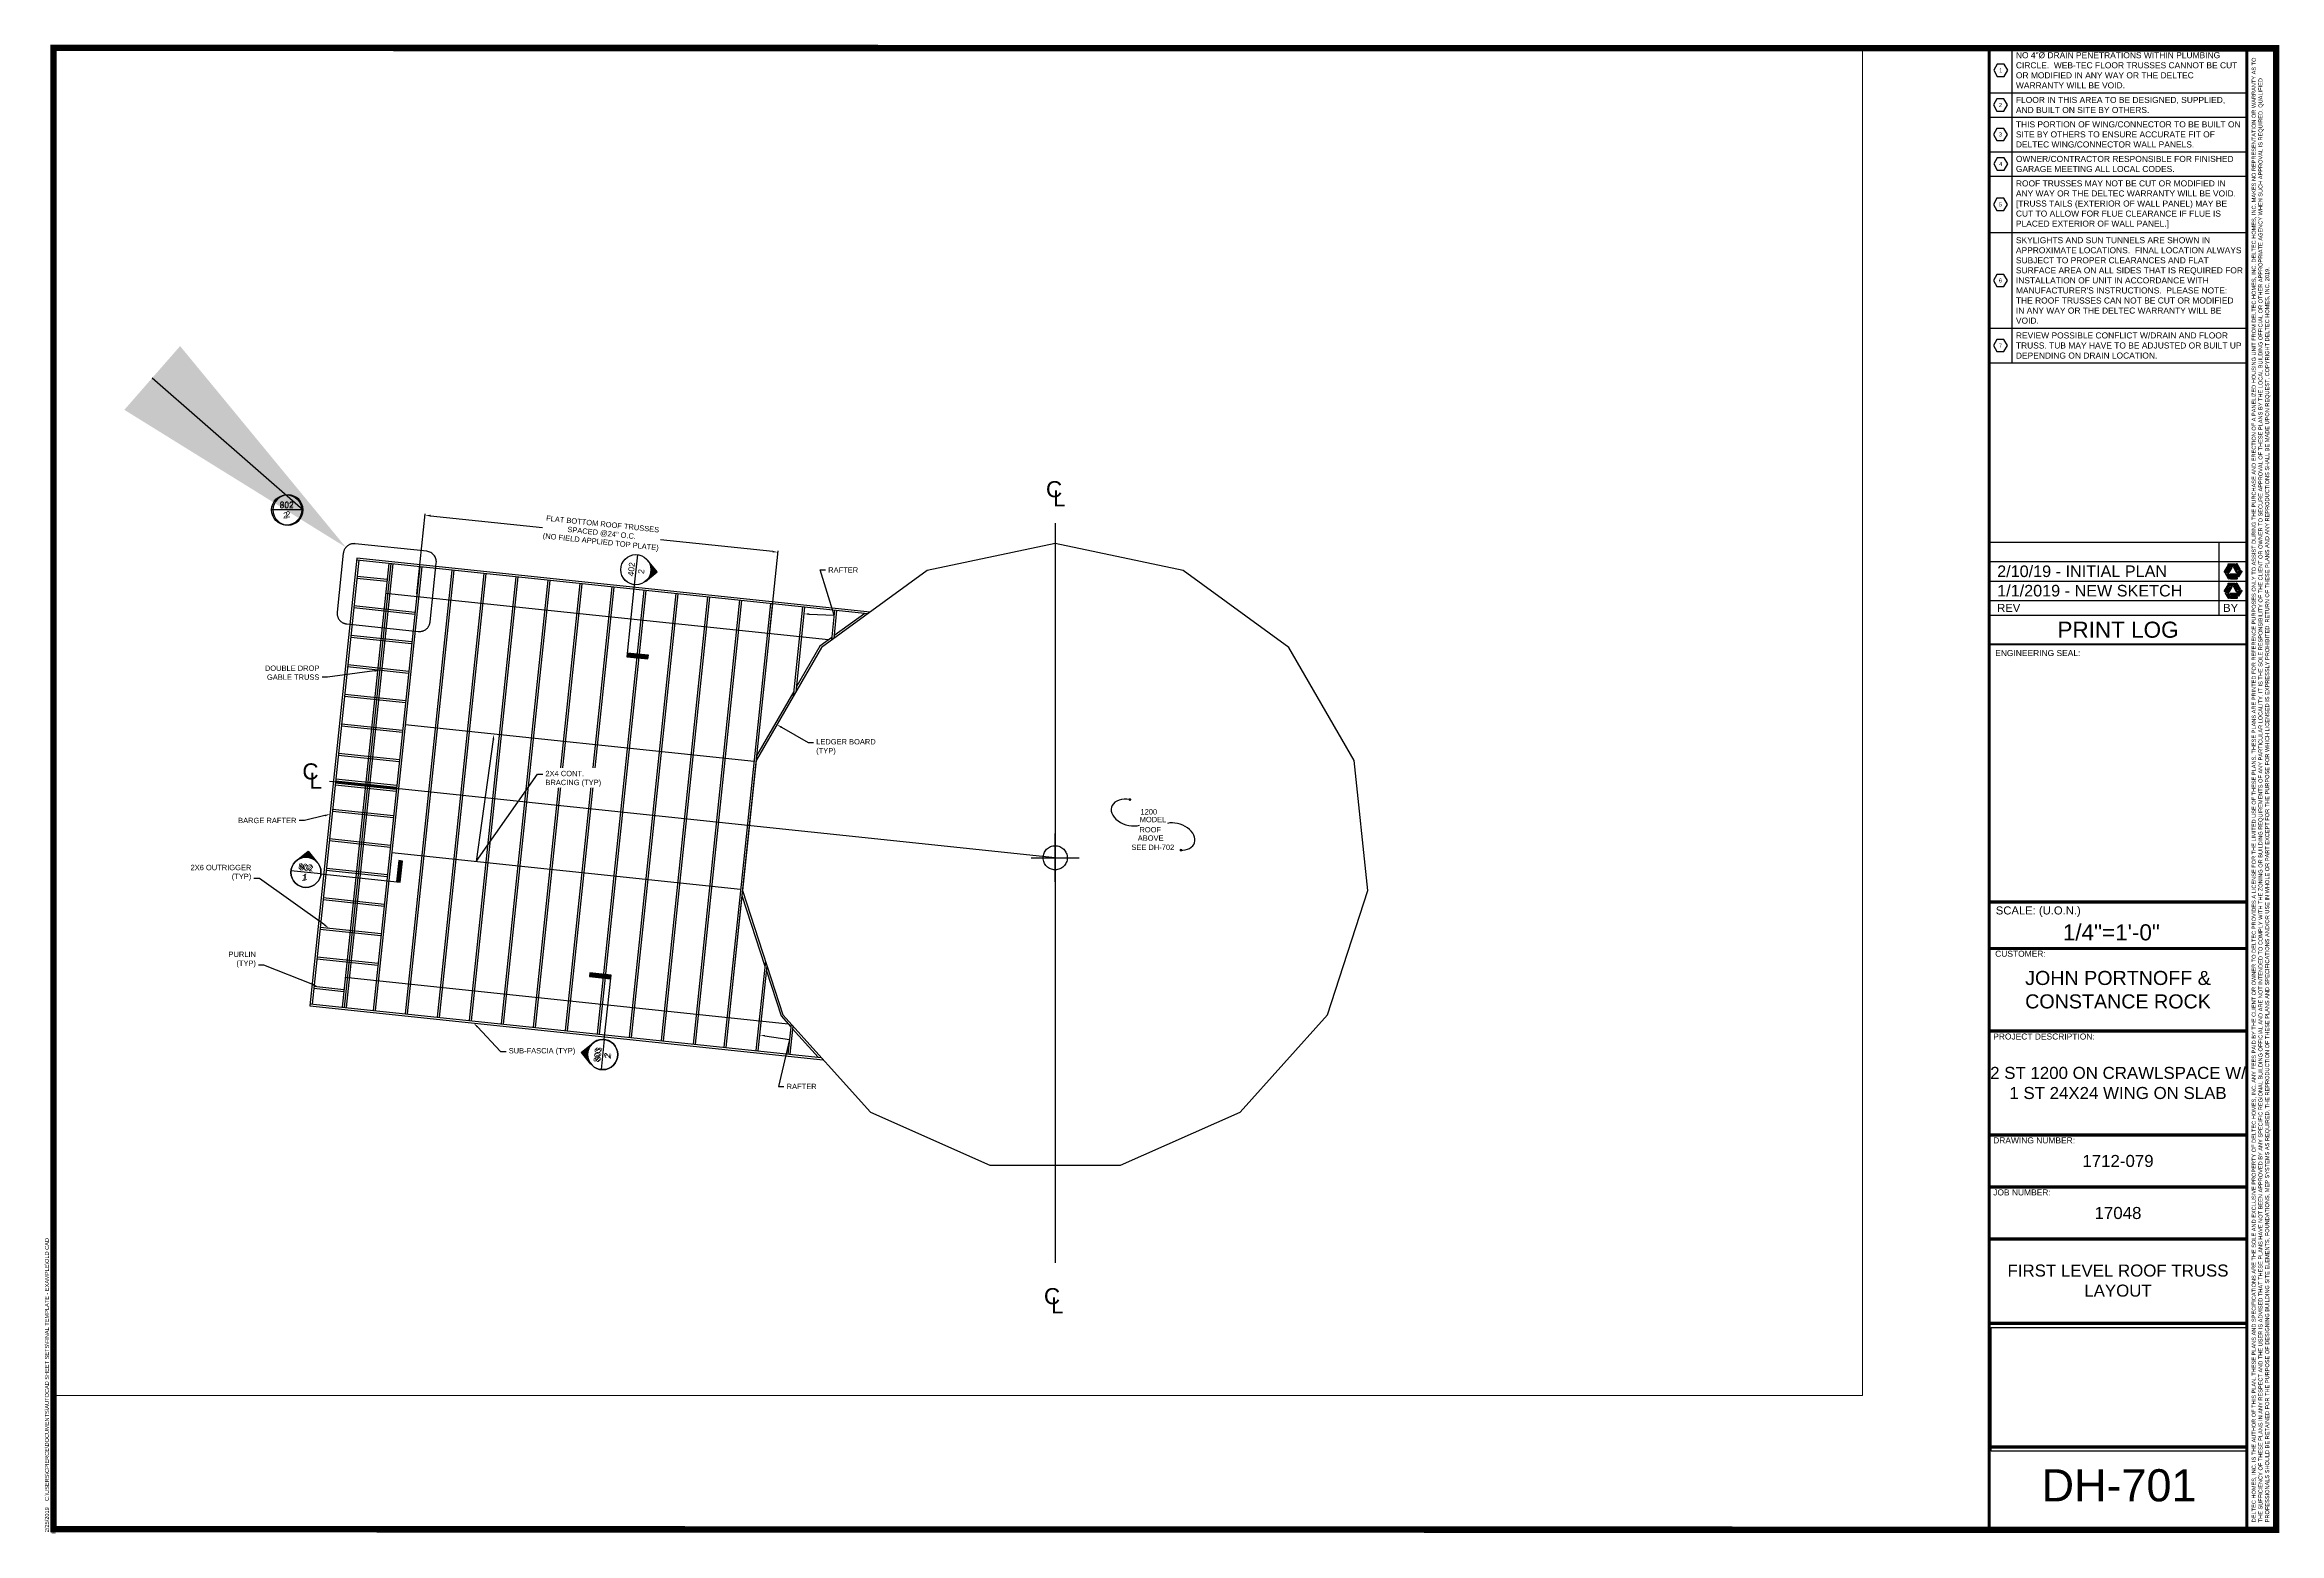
# Paper-space layout 'X-701' of a CAD drawing. Header units: inches. Extents: x -0.2 to 34.5, y -0.1 to 23.
# The model-space entities are those that its viewports show. They can reach past a viewport. Long polylines and large blocks are cut down to what shows.
import ezdxf
from ezdxf import colors
from ezdxf.entities.mleader import LeaderData, LeaderLine
from ezdxf.enums import TextEntityAlignment as Align
from ezdxf.math import Vec2, Vec3

# ---------------------------------------------------------------- set-up
doc = ezdxf.new("R2010")
doc.units = ezdxf.units.IN
doc.header["$LTSCALE"] = 10
doc.header["$MEASUREMENT"] = 0
doc.header["$PDMODE"] = 34
doc.header["$PDSIZE"] = 18
doc.linetypes.add('CENTER', pattern=[2, 1.25, -0.25, 0.25, -0.25])
doc.linetypes.add('HIDDEN', pattern=[0.375, 0.25, -0.125])
doc.layers.get('0').update_dxf_attribs({"linetype": 'CONTINUOUS'})
for name, color, linetype in [('A-', 1, 'CONTINUOUS'), ('A-TXT', 222, 'CONTINUOUS'), ('R-CENTER', 5, 'CENTER'), ('R-PERIM', 1, 'CONTINUOUS')]:
    doc.layers.add(name, color=color, linetype=linetype)
doc.layers.add('VIEWPORT', color=14, linetype='CONTINUOUS', plot=False)
doc.styles.get("Standard").update_dxf_attribs({"font": 'arial.ttf'})
doc.styles.add('style1', font='arial.ttf')
doc.dimstyles.new('1-4', dxfattribs={"dimtxt": 4, "dimasz": 4, "dimexe": 1, "dimexo": 2, "dimgap": 1, "dimtad": 0, "dimdec": 4, "dimrnd": 0.125, "dimzin": 0, "dimdsep": 46, "dimlunit": 4, "dimtxsty": 'style1', "dimcen": 0.0625, "dimadec": 3, "dimazin": 0, "dimtfac": 1, "dimtdec": 4, "dimtofl": 0, "dimtmove": 2, "dimatfit": 2, "dimfxl": 1, "dimtolj": 1, "dimtzin": 0, "dimarcsym": 0})
picture_1 = doc.add_image_def('image1.jpg', size_in_pixel=(1114, 539))

# ---------------------------------------------------------------- blocks, each defined once
blk = doc.blocks.new('*U129')
at = {"const_width": 0.1}
blk.add_lwpolyline([(-0.055, -0.05), (34.492, -0.061), (34.492, 22.975), (-0.055, 22.982)], close=True, dxfattribs=at)
at = {"const_width": 0.0501}
for points in [[(30.032, -0.05), (30.032, 22.982)], [(34.038, -0.05), (34.038, 22.982)], [(34.038, -0.061), (30.032, -0.061), (30.032, 9.701), (34.038, 9.701)], [(34.038, 8.979), (30.032, 8.979)], [(30.032, 7.695), (34.038, 7.695)], [(34.038, 6.078), (30.032, 6.078)], [(30.032, 5.27), (34.038, 5.27)], [(30.032, 4.461), (34.038, 4.461)], [(30.032, 3.15), (34.038, 3.15)], [(30.032, 1.227), (34.038, 1.227)]]:
    blk.add_lwpolyline(points, dxfattribs=at)
at = {"layer": 'VIEWPORT', "const_width": 0.025}
blk.add_lwpolyline([(30.283, 7.684), (33.787, 7.684)], dxfattribs=at)
at = {"insert": (34.114, 0.057), "char_height": 0.0625, "width": 22.75, "attachment_point": 1, "rotation": 90, "style": 'style1'}
blk.add_mtext('DELTEC HOMES, INC. IS THE AUTHOR OF THIS PLAN. THESE PLANS AND SPECIFICATIONS ARE THE SOLE AND EXCLUSIVE PROPERTY OF DELTEC HOMES, INC. ANY FEES PAID BY THE CLIENT OR OWNER TO DELTEC PROVIDES A LICENSE FOR THE LIMITED USE OF THESE PLANS. THESE PLANS ARE PRINTED FOR REFERENCE PURPOSES ONLY TO ASSIST DURING THE PURCHASE AND ERECTION OF A PANELIZED HOUSING UNIT FROM DELTEC HOMES, INC. DELTEC HOMES, INC. MAKES NO REPRESENTATION OR WARRANTY AS TO THE SUFFICIENCY OF THESE PLANS IN ANY RESPECT AND THE USER IS ADVISED THAT THESE PLANS HAVE NOT BEEN APPROVED BY ANY SPECIFIC REGIONAL BUILDING OFFICIAL AND ARE NOT INTENDED TO COMPLY WITH THE ZONING OR BUILDING REQUIREMENTS OF ANY PARTICULAR LOCALITY. IT IS THE SOLE RESPONSIBILITY OF THE CLIENT OR OWNER TO SECURE APPROVAL OF THESE PLANS BY THE LOCAL BUILDING OFFICIAL OR OTHER APPROPRIATE AGENCY WHEN SUCH APPROVAL IS REQUIRED. QUALIFIED PROFESSIONALS SHOULD BE RETAINED FOR THE PURPOSE OF DESIGNING BUILDING SITE ELEMENTS, FOUNDATIONS, MEP SYSTEMS AS REQUIRED. THE REPRODUCTION OF THESE PLANS AND SPECIFICATIONS AND/OR USE IN WHOLE OR PART EXCEPT FOR THE PURPOSE FOR WHICH LICENSED IS EXPRESSLY PROHIBITED. RETURN OF THESE PLANS AND ANY REPRODUCTIONS SHALL BE MADE UPON REQUEST. COPYRIGHT DELTEC HOMES, INC. 2019.', dxfattribs=at)
at = {"style": 'style1'}
for s, insert, char_height, width, attachment_point in [('SCALE: (U.O.N.) \\P{\\H1.5x;^I}', (30.136, 9.633), 0.125, 2.84811, 1), ('JOHN PORTNOFF & CONSTANCE ROCK', (32.035, 8.337), 0.21875, 4.00549, 5), ('2 ST 1200 ON CRAWLSPACE W/ 1 ST 24X24 WING ON SLAB', (32.035, 6.887), 0.1875, 4.00549, 5), ('1712-079', (32.035, 5.674), 0.1875, 4.00549, 5), ('17048', (32.035, 4.865), 0.1875, 4.00549, 5), ('FIRST LEVEL ROOF TRUSS LAYOUT', (32.035, 3.814), 0.1875, 3.84339, 5), ('DH-701', (32.051, 0.629), 0.5, 4.0371, 5)]:
    blk.add_mtext(s, dxfattribs=dict(at, insert=insert, char_height=char_height, width=width, attachment_point=attachment_point))
at = {"layer": 'VIEWPORT', "color": 0, "flags": 8}
blk.add_attdef('FNAME', (-0.148, 5.972), '', height=0.15, rotation=90, dxfattribs=at)
blk = doc.blocks.new('*U107')
h = blk.add_hatch(color=256)
h.dxf.hatch_style = 1
h.paths.add_polyline_path([(2.836, 0), (2.949, 0), (2.949, -0.663), (2.836, -0.663)])
h = blk.add_hatch(color=256)
h.dxf.hatch_style = 1
h.paths.add_polyline_path([(0.331, -0.331, -0.414214), (-0.331, -0.331), (0, -0.663)])
blk.add_line((0.469, 0), (-0.469, 0))
for points in [[(0.469, 0), (2.949, 0), (2.949, -0.663), (2.836, -0.663), (2.836, 0)], [(-0.331, -0.331), (0, -0.663), (0.331, -0.331)]]:
    blk.add_lwpolyline(points)
blk.add_circle((0, 0), 0.469)
at = {"style": 'style1', "flags": 4}
for tag, p in [('SHEET', (-0.002, 0.046)), ('VIEW', (-0.038, -0.265))]:
    blk.add_attdef(tag, text='', height=0.188, dxfattribs=at).set_placement(p, align=Align.CENTER)
blk = doc.blocks.new('*U108')
h = blk.add_hatch(color=256)
h.dxf.hatch_style = 1
h.paths.add_polyline_path([(2.369, 0), (2.482, 0), (2.482, -0.663), (2.369, -0.663)])
h = blk.add_hatch(color=256)
h.dxf.hatch_style = 1
h.paths.add_polyline_path([(0.331, -0.331, -0.414214), (-0.331, -0.331), (0, -0.663)])
blk.add_line((0.469, 0), (-0.469, 0))
for points in [[(0.469, 0), (2.482, 0), (2.482, -0.663), (2.369, -0.663), (2.369, 0)], [(-0.331, -0.331), (0, -0.663), (0.331, -0.331)]]:
    blk.add_lwpolyline(points)
blk.add_circle((0, 0), 0.469)
at = {"style": 'style1', "flags": 4}
for tag, p in [('SHEET', (-0.002, 0.046)), ('VIEW', (-0.038, -0.265))]:
    blk.add_attdef(tag, text='', height=0.188, dxfattribs=at).set_placement(p, align=Align.CENTER)
blk = doc.blocks.new('*U109')
blk.add_line((0.469, 0), (-0.469, 0))
blk.add_circle((0, 0), 0.469)
at = {"style": 'style1', "flags": 4}
for tag, p in [('SHEET', (-0.002, 0.046)), ('VIEW', (-0.038, -0.265))]:
    blk.add_attdef(tag, text='', height=0.188, dxfattribs=at).set_placement(p, align=Align.CENTER)
blk = doc.blocks.new('*U110')
h = blk.add_hatch(color=256)
h.dxf.hatch_style = 1
h.paths.add_polyline_path([(-2.608, 0), (-2.722, 0), (-2.722, -0.663), (-2.608, -0.663)])
h = blk.add_hatch(color=256)
h.dxf.hatch_style = 1
h.paths.add_polyline_path([(0.331, -0.331, -0.414214), (-0.331, -0.331), (0, -0.663)])
blk.add_line((0.469, 0), (-0.469, 0))
for points in [[(-0.469, 0), (-2.722, 0), (-2.722, -0.663), (-2.608, -0.663), (-2.608, 0)], [(-0.331, -0.331), (0, -0.663), (0.331, -0.331)]]:
    blk.add_lwpolyline(points)
blk.add_circle((0, 0), 0.469)
at = {"style": 'style1', "flags": 4}
for tag, p in [('SHEET', (-0.002, 0.046)), ('VIEW', (-0.038, -0.265))]:
    blk.add_attdef(tag, text='', height=0.188, dxfattribs=at).set_placement(p, align=Align.CENTER)
blk = doc.blocks.new('SheetKey_Hexagon_na')
at = {"color": 0, "linetype": 'ByBlock', "lineweight": -2}
blk.add_lwpolyline([(1.75, 0), (0.88, 1.52), (-0.88, 1.52), (-1.75, 0), (-0.88, -1.52), (0.88, -1.52)], close=True, dxfattribs=at)
at = {"color": 0, "linetype": 'ByBlock', "lineweight": -2, "style": 'style1'}
blk.add_attdef('KEY', text='', height=1, dxfattribs=at).set_placement((0, 0), align=Align.MIDDLE)
blk = doc.blocks.new('*T135')
at = {"color": 0, "linetype": 'ByBlock', "lineweight": -2, "transparency": 16777216}
for p, q in [((0, 0), (4, 0)), ((0, 0), (0, -4.896)), ((0.348, 0), (0.348, -4.896)), ((4, 0), (4, -4.896)), ((0, -0.698), (4, -0.698)), ((0, -1.077), (4, -1.077)), ((0, -1.615), (4, -1.615)), ((0, -1.995), (4, -1.995)), ((0, -2.873), (4, -2.873)), ((0, -4.359), (4, -4.359)), ((0, -4.896), (4, -4.896))]:
    blk.add_line(p, q, dxfattribs=at)
at = {"color": 0, "transparency": 16777216, "xscale": 0.0625, "yscale": 0.0625, "zscale": 0.0625}
for p, values in [((0.174, -0.349), {'KEY': '1'}), ((0.169, -0.888), {'KEY': '2'}), ((0.169, -1.346), {'KEY': '3'}), ((0.174, -1.805), {'KEY': '4'}), ((0.169, -2.434), {'KEY': '5'}), ((0.169, -3.616), {'KEY': '6'}), ((0.169, -4.628), {'KEY': '7'})]:
    blk.add_blockref('SheetKey_Hexagon_na', p, dxfattribs=at).add_auto_attribs(values)
at = {"color": 0, "transparency": 16777216, "char_height": 0.09375, "width": 3.52706, "attachment_point": 4, "style": 'style1'}
for s, insert in [('\\A1;{\\C256;NO 4"%%C DRAIN PENETRATIONS WITHIN PLUMBING CIRCLE.  WEB-TEC FLOOR TRUSSES CANNOT BE CUT OR MODIFIED IN ANY WAY OR THE DELTEC WARRANTY WILL BE VOID.}', (0.41, -0.349)), ('\\A1;{\\C256;FLOOR IN THIS AREA TO BE DESIGNED, SUPPLIED, AND BUILT ON SITE BY OTHERS.}', (0.41, -0.888)), ('\\A1;{\\C256;THIS PORTION OF WING/CONNECTOR TO BE BUILT ON SITE BY OTHERS TO ENSURE ACCURATE FIT OF DELTEC WING/CONNECTOR WALL PANELS.\\P}', (0.41, -1.346)), ('\\A1;{\\C256;OWNER/CONTRACTOR RESPONSIBLE FOR FINISHED GARAGE MEETING ALL LOCAL CODES.}', (0.41, -1.805)), ('\\A1;{\\C256;ROOF TRUSSES MAY NOT BE CUT OR MODIFIED IN ANY WAY OR THE DELTEC WARRANTY WILL BE VOID. [TRUSS TAILS (EXTERIOR OF WALL PANEL) MAY BE CUT TO ALLOW FOR FLUE CLEARANCE IF FLUE IS PLACED EXTERIOR OF WALL PANEL.]}', (0.41, -2.434)), ("\\A1;{\\C256;SKYLIGHTS AND SUN TUNNELS ARE SHOWN IN APPROXIMATE LOCATIONS.  FINAL LOCATION ALWAYS SUBJECT TO PROPER CLEARANCES AND FLAT SURFACE AREA ON ALL SIDES THAT IS REQUIRED FOR INSTALLATION OF UNIT IN ACCORDANCE WITH MANUFACTURER'S INSTRUCTIONS.  PLEASE NOTE:  THE ROOF TRUSSES CAN NOT BE CUT OR MODIFIED IN ANY WAY OR THE DELTEC WARRANTY WILL BE VOID. \\P}", (0.41, -3.616)), ('{\\C256;REVIEW POSSIBLE CONFLICT W/DRAIN AND FLOOR TRUSS. TUB MAY HAVE TO BE ADJUSTED OR BUILT UP DEPENDING ON DRAIN LOCATION.}', (0.41, -4.628))]:
    blk.add_mtext(s, dxfattribs=dict(at, insert=insert))
blk = doc.blocks.new('DELTEC_LOGO_2018')
for points in [[(0.04, 0.37), (0.21, 0.65), (0.46, 0.65), (0.62, 0.36, 0.722925), (0.66, 0.39), (0.49, 0.7), (0.18, 0.7), (0, 0.39, 0.98201)], [(0.67, 0.06), (0.35, 0.07), (0.22, 0.28), (0.39, 0.57, 0.722925), (0.35, 0.59), (0.17, 0.28), (0.32, 0.02), (0.67, 0.02, 0.98201)], [(0.62, 0.76), (0.78, 0.48), (0.65, 0.26), (0.32, 0.26, 0.722925), (0.33, 0.22), (0.68, 0.22), (0.83, 0.48), (0.66, 0.78, 0.98201)]]:
    blk.add_lwpolyline(points, format="xyb", close=True)
for points in [[(0.27, 0.56), (0.11, 0.28), (0.26, 0.03, -0.835371), (0.22, 0.01), (0.06, 0.28), (0.23, 0.58, -0.939451), (0.27, 0.56, 0.201759)], [(0.67, 0.47), (0.52, 0.75), (0.22, 0.75, -0.835371), (0.22, 0.79), (0.54, 0.79), (0.72, 0.49, -0.939451), (0.67, 0.47, 0.201759)], [(0.39, 0.17), (0.71, 0.17), (0.85, 0.42, -0.835371), (0.9, 0.39), (0.74, 0.12), (0.39, 0.12, -0.939451), (0.39, 0.17, 0.201759)]]:
    blk.add_lwpolyline(points, format="xyb")
blk = doc.blocks.new('*T136')
at = {"color": 0, "linetype": 'ByBlock', "lineweight": -2, "transparency": 16777216}
for p, q in [((0, 1.59), (4.005, 1.59)), ((0, 0), (0, 1.59)), ((3.574, 0.453), (3.574, 1.59)), ((4.005, 0), (4.005, 1.59)), ((0, 1.288), (4.005, 1.288)), ((0, 0.985), (4.005, 0.985)), ((0, 0.682), (4.005, 0.682)), ((0, 0.453), (4.005, 0.453)), ((0, 0), (4.005, 0))]:
    blk.add_line(p, q, dxfattribs=at)
at = {"color": 0, "transparency": 16777216, "xscale": 0.3011751587649757, "yscale": 0.3011751587649757, "zscale": 0.3011751587649757}
for p in [(3.655, 1.016, 0), (3.655, 0.714, 0)]:
    blk.add_blockref('DELTEC_LOGO_2018', p, dxfattribs=at)
at = {"color": 0, "transparency": 16777216, "style": 'style1'}
for s, insert, char_height, width, attachment_point in [('2/10/19 - INITIAL PLAN', (0.125, 1.136), 0.18, 3.32449, 4), ('1/1/2019 - NEW SKETCH', (0.125, 0.834), 0.18, 3.32449, 4), ('REV', (0.125, 0.568), 0.125, 3.32449, 4), ('PRINT LOG', (2.003, 0.227), 0.25, 3.88049, 5), ('BY', (3.637, 0.568), 0.125, 0.306, 4)]:
    blk.add_mtext(s, dxfattribs=dict(at, insert=insert, char_height=char_height, width=width, attachment_point=attachment_point))
blk = doc.blocks.new('CENTERLINENOTE')
at = {"color": 5, "style": 'style1'}
for s, p in [('C', (-8.4, -1.6)), ('L', (-3.1, -8.5))]:
    blk.add_text(s, height=12, dxfattribs=at).set_placement(p)
blk = doc.blocks.new('*D105')
at = {"layer": 'A-TXT', "color": 0, "lineweight": -2, "transparency": 16777216}
for p, q in [((-476.3, 196.9), (-470, 256.7)), ((-466.1, 255.3), (-382.4, 246.5)), ((-210.7, 228.5), (-294.5, 237.3)), ((-213, 169.2), (-206.7, 229))]:
    blk.add_line(p, q, dxfattribs=at)
at = {"layer": 'A-TXT', "color": 0, "transparency": 16777216}
for points in [[(-466, 256), (-466.2, 254.6), (-470.1, 255.7)], [(-210.7, 229.1), (-210.8, 227.8), (-206.8, 228)]]:
    blk.add_solid(points, dxfattribs=at)
at = {"layer": 'A-TXT', "color": 0, "transparency": 16777216, "insert": (-338.4, 241.9), "char_height": 4, "attachment_point": 5, "rotation": 354.0002, "style": 'style1'}
blk.add_mtext('\\A1;FLAT BOTTOM ROOF TRUSSES\\PSPACED @24" O.C.\\P(NO FIELD APPLIED TOP PLATE)', dxfattribs=at)
blk = doc.blocks.new('DHTitleMarkA2')
blk.add_line((0.469, 0), (-0.469, 0))
blk.add_circle((0, 0), 0.469)
at = {"style": 'style1', "flags": 4}
for tag, p in [('SHEET', (-0.002, 0.046)), ('VIEW', (-0.038, -0.265))]:
    blk.add_attdef(tag, text='', height=0.188, dxfattribs=at).set_placement(p, align=Align.CENTER)

msp = doc.modelspace()

# ---------------------------------------------------------------- linework, layer by layer
at = {"layer": 'A-', "extrusion": (0.046733, 0.444765, 0.894427)}
for p, q in [((-139.75446, 182.10205), (-521.1, 222.18217)), ((-137.9398, 183.42048), (-520.94321, 223.67395)), ((-169.18705, 162.57213), (-499.58332, 197.29687)), ((-529.68661, -89.12089), (-199.29085, -123.84324)), ((-556.06384, -110.48126), (-173.06164, -150.73201)), ((-555.90708, -108.98947), (-174.56167, -149.06606))]:
    msp.add_line(p, q, dxfattribs=at)
at = {"layer": 'A-'}
for p, q in [((-521.00494, 208.73622), (-498.6279, 206.38476)), ((-520.84815, 210.22801), (-498.47114, 207.87655)), ((-523.32062, 186.70372), (-477.8211, 181.92246)), ((-523.16383, 188.19551), (-477.66431, 183.41425)), ((-525.6363, 164.67123), (-480.13674, 159.88997)), ((-525.47951, 166.16302), (-479.97995, 161.38175)), ((-527.95197, 142.63875), (-482.45238, 137.85748)), ((-527.79518, 144.13053), (-482.29559, 139.34926)), ((-530.26765, 120.60625), (-484.76802, 115.82498)), ((-530.11086, 122.09803), (-484.61124, 117.31676)), ((-532.42648, 100.066), (-486.92683, 95.28472)), ((-532.58327, 98.57421), (-487.08362, 93.79294)), ((-534.89901, 76.54118), (-489.39932, 71.75991)), ((-534.74224, 78.03297), (-489.24253, 73.25169)), ((-491.74835, 49.41166), (-537.24683, 54.2047)), ((-491.59143, 50.90343), (-537.08993, 55.69629)), ((-491.43301, 52.4101), (-536.93335, 57.18545)), ((-491.27622, 53.90188), (-536.77658, 58.67705)), ((-539.28289, 34.84896), (-493.78377, 30.06203)), ((-539.12595, 36.34073), (-493.62685, 31.5538)), ((-541.60051, 12.81613), (-496.10145, 8.0292)), ((-541.44359, 14.3079), (-495.94452, 9.52097)), ((-543.91804, -9.2157), (-498.41901, -14.00263)), ((-543.76112, -7.72393), (-498.26209, -12.51086)), ((-546.23563, -31.248), (-500.73663, -36.03492)), ((-546.07871, -29.75623), (-500.57971, -34.54315)), ((-548.55321, -53.28029), (-503.05425, -58.06721)), ((-548.39629, -51.78852), (-502.89732, -56.57544)), ((-550.87079, -75.31258), (-505.37186, -80.09949)), ((-550.71387, -73.82081), (-505.21494, -78.60772)), ((-553.18838, -97.34488), (-530.81166, -99.69912)), ((-553.03146, -95.85311), (-530.65471, -98.20735))]:
    msp.add_line(p, q, dxfattribs=at)
at = {"layer": 'A-', "linetype": 'HIDDEN'}
for p, q in [((-224.68879, 71.85936), (-485.00191, 99.23809)), ((-234.72157, -23.59623), (-495.0329, 3.7636))]:
    msp.add_line(p, q, dxfattribs=at)
at = {"layer": 'A-TXT', "linetype": 'HIDDEN'}
for points in [[(-461.75652, 219.96721), (-461.75652, 219.96721, 0.4142081719), (-468.8765, 228.75946), (-522.33204, 234.37776, 0.4142137051), (-531.12443, 227.25779), (-535.75046, 183.24305)], [(-535.7429, 183.31837), (-535.7429, 183.31837, 0.4142188101), (-528.62279, 174.52597), (-475.166, 168.90853, 0.4142135624), (-466.37375, 176.02866), (-461.75652, 219.96721)]]:
    msp.add_lwpolyline(points, format="xyb", dxfattribs=at)
at = {"layer": 'A-TXT', "const_width": 1}
for points in [[(56.26303, 43.47422, 1), (55.26461, 43.41813, 1)], [(94.33068, 5.70014, 1), (93.33225, 5.64405, 1)]]:
    msp.add_lwpolyline(points, format="xyb", close=True, dxfattribs=at)
at = {"layer": 'A-TXT'}
for centre, major_axis, start_param in [((55.60036, 33.72233), (13.59935, -4.11631), 1.759159271), ((90.58005, 15.85628), (-13.34705, 4.87264), 2.0123696415)]:
    msp.add_ellipse(centre, major_axis=major_axis, ratio=0.6701993623, start_param=start_param, end_param=5.4767244277, dxfattribs=at)
at = {"layer": 'R-CENTER'}
for p, q in [((0, 249.68905), (0, -302.21467)), ((0, 0), (-541.5389, 56.91803))]:
    msp.add_line(p, q, dxfattribs=at)
at = {"layer": 'R-CENTER', "color": 5}
msp.add_point((0, 0), dxfattribs=at)
at = {"layer": 'R-PERIM', "extrusion": (0.046733, 0.444765, 0.894427)}
for p, q in [((-520.94321, 223.67395), (-556.06384, -110.48126)), ((-519.60822, 222.02538), (-554.41527, -109.14625)), ((-497.23147, 219.67354), (-532.03224, -111.49828)), ((-495.73969, 219.51675), (-530.54619, -111.65444)), ((-494.2479, 219.35996), (-529.04867, -111.8118)), ((-474.10883, 217.24329), (-508.91529, -113.92745)), ((-472.61705, 217.0865), (-507.41776, -114.08481)), ((-450.2403, 214.73464), (-485.04097, -116.4362)), ((-448.74852, 214.57785), (-483.54918, -116.59296)), ((-426.37177, 212.22599), (-461.17862, -118.9437)), ((-424.87999, 212.0692), (-459.68634, -119.10051)), ((-402.50324, 209.71735), (-437.30381, -121.4525)), ((-401.01146, 209.56055), (-435.81202, -121.60926)), ((-378.63472, 207.2087), (-413.43522, -123.96065)), ((-377.14293, 207.05191), (-411.94918, -124.11681)), ((-354.76618, 204.70008), (-389.56669, -126.46926)), ((-353.2744, 204.54329), (-388.08065, -126.62542)), ((-330.89765, 202.19147), (-365.69816, -128.97787)), ((-329.40587, 202.03468), (-364.21211, -129.13403)), ((-307.02912, 199.68286), (-341.82963, -131.48649)), ((-305.53733, 199.52607), (-340.34358, -131.64264)), ((-283.16058, 197.17425), (-317.96109, -133.9951)), ((-281.6688, 197.01746), (-316.47505, -134.15126)), ((-259.29205, 194.66563), (-294.09256, -136.50371)), ((-257.80027, 194.50884), (-292.60651, -136.65987)), ((-235.42352, 192.15702), (-270.22403, -139.01233)), ((-233.93173, 192.00023), (-268.73798, -139.16848)), ((-210.8126, 189.57033), (-245.61886, -141.59849)), ((-212.30286, 189.72696), (-234.82941, -24.64067)), ((-188.43235, 187.21818), (-195.45352, 120.4031)), ((-186.94056, 187.06139), (-193.61102, 123.5944)), ((-164.56381, 184.70956), (-166.91117, 162.37154)), ((-163.07203, 184.55277), (-165.27864, 163.55765)), ((-139.94939, 182.12257), (-139.96783, 181.94703)), ((-234.83094, -24.6405), (-247.1049, -141.44222)), ((-233.49006, -26.19734), (-245.61885, -141.59838)), ((-216.21254, -77.14435), (-223.23285, -143.95117)), ((-215.07642, -80.64099), (-221.74681, -144.10733)), ((-197.01745, -124.12639), (-199.36432, -146.45978)), ((-195.67168, -125.62102), (-197.87828, -146.61594)), ((-174.73204, -148.87685), (-174.7499, -149.04678))]:
    msp.add_line(p, q, dxfattribs=at)
at = {"layer": 'R-PERIM'}
msp.add_lwpolyline([(137.89192, -189.79194), (203.16587, -117.29787), (233.3106, -24.52193), (223.11381, 72.49407), (174.33861, 156.97519), (95.41869, 214.31388), (0, 234.59574), (-95.41869, 214.31388), (-174.33861, 156.97519), (-223.11381, 72.49407), (-233.3106, -24.52193), (-203.16587, -117.29787), (-137.89192, -189.79194), (-48.7752, -229.46926), (48.7752, -229.46926)], close=True, dxfattribs=at)
for points in [[(-141.9839, 182.33637), (-165.06766, 165.56503)], [(-166.70023, 164.3789), (-175.47823, 158.00131), (-193.22555, 127.26207)], [(-195.06813, 124.07063), (-222.7328, 76.154)], [(-233.69863, -28.18182), (-216.59798, -80.81221)], [(-215.4619, -84.3087), (-204.49393, -118.06463), (-197.22839, -126.13383)], [(-195.88266, -127.62841), (-176.79108, -148.83177)]]:
    msp.add_lwpolyline(points, dxfattribs=at)

# ---------------------------------------------------------------- block references
at = {"layer": 'R-CENTER'}
for p in [(1.517, 270.67146), (-553.28517, 60.05701), (0, -331.59377)]:
    msp.add_blockref('CENTERLINENOTE', p, dxfattribs=at)
at = {"layer": 'VIEWPORT'}
ref = msp.add_blockref('DHTitleMarkA2', (-573.44438, 259.59697, -18.28803), dxfattribs=dict(at, xscale=24.00000023601928, yscale=24.00000023601928, zscale=24.00000023601928))
ref.add_attrib('SHEET', '802', dxfattribs={"layer": '0', "height": 4.5, "style": 'style1'}).set_placement((-573.48386, 260.70909, -18.28803), align=Align.CENTER)
ref.add_attrib('VIEW', '2', dxfattribs={"layer": '0', "height": 4.5, "style": 'style1'}).set_placement((-574.35895, 253.23196, -18.28803), align=Align.CENTER)
ref = msp.add_blockref('*U110', (-312.8397, 215.00622, -18.28803), dxfattribs=dict(at, xscale=24.00000023601928, yscale=24.00000023601928, zscale=24.00000023601928, rotation=84.00010405935573))
ref.add_attrib('SHEET', '402', dxfattribs={"layer": '0', "height": 4.5, "rotation": 84.00010406, "style": 'style1'}).set_placement((-313.94985, 215.08321, -18.28803), align=Align.CENTER)
ref.add_attrib('VIEW', '2', dxfattribs={"layer": '0', "height": 4.5, "rotation": 84.00010406, "style": 'style1'}).set_placement((-306.60516, 213.43135, -18.28803), align=Align.CENTER)
ref = msp.add_blockref('DHTitleMarkA2', (-559.04494, -10.87347, -18.28803), dxfattribs=dict(at, xscale=24.00000023601928, yscale=24.00000023601928, zscale=24.00000023601928, rotation=354.0000000000001))
ref.add_attrib('SHEET', '802', dxfattribs={"layer": '0', "height": 4.5, "rotation": 354, "style": 'style1'}).set_placement((-558.96795, -9.76332, -18.28803), align=Align.CENTER)
ref.add_attrib('VIEW', '1', dxfattribs={"layer": '0', "height": 4.5, "rotation": 354, "style": 'style1'}).set_placement((-560.61982, -17.10801, -18.28803), align=Align.CENTER)
at = {"layer": 'VIEWPORT', "zscale": 24.00000023601927}
for name, p, xscale, yscale, rotation in [('*U107', (-559.04494, -10.87347, -18.28803), -24.00000023601924, 24.00000023601928, 174.0001690626088), ('*U108', (-337.62765, -146.88788, -18.28803), -24.00000023601925, 24.00000023601927, 264.0006584393163)]:
    msp.add_blockref(name, p, dxfattribs=dict(at, xscale=xscale, yscale=yscale, rotation=rotation))
at = {"layer": 'VIEWPORT'}
ref = msp.add_blockref('DHTitleMarkA2', (-337.62765, -146.88788, -18.28803), dxfattribs=dict(at, xscale=24.00000023601928, yscale=24.00000023601928, zscale=24.00000023601928, rotation=84))
ref.add_attrib('SHEET', '803', dxfattribs={"layer": '0', "height": 4.5, "rotation": 84, "style": 'style1'}).set_placement((-338.7378, -146.81089, -18.28803), align=Align.CENTER)
ref.add_attrib('VIEW', '2', dxfattribs={"layer": '0', "height": 4.5, "rotation": 84, "style": 'style1'}).set_placement((-331.3931, -148.46276, -18.28803), align=Align.CENTER)

# ---------------------------------------------------------------- texts
at = {"layer": 'A-TXT', "style": 'style1'}
for s, p in [('1200', (63.61814, 32.28584)), ('ABOVE', (61.58931, 12.69913)), ('ROOF', (62.85641, 18.95057)), ('MODEL', (63.04688, 26.52997)), ('SEE DH-702', (56.85458, 5.83986))]:
    msp.add_text(s, height=4, dxfattribs=at).set_placement(p)

# ---------------------------------------------------------------- dimensions: what is measured, and where the dimension line sits
at = {"layer": 'A-TXT'}
dim = msp.add_aligned_dim(p1=(-476.46064, 194.86667), p2=(-213.16437, 167.19413), distance=61.19051, text='FLAT BOTTOM ROOF TRUSSES\\PSPACED @24" O.C.\\P(NO FIELD APPLIED TOP PLATE)', dimstyle='1-4', dxfattribs=at)
dim.commit()
dim.dimension.update_dxf_attribs({"geometry": '*D105', "text_midpoint": (-338.41659, 241.88573)})

# ---------------------------------------------------------------- leaders
ml = msp.add_multileader_mtext('Standard', dxfattribs=at)
ml.set_content('RAFTER', color=256, style='style1')
ml.set_leader_properties()
ml.build(insert=Vec2(0, 0))
ml.multileader.update_dxf_attribs({"text_right_attachment_type": 3, "dogleg_length": 4})
ctx = ml.context
ctx.base_point, ctx.plane_origin = Vec3(-171.36092, 214.78564), Vec3(-210.80909, 189.57)
ctx.right_attachment = 3
notes = []
notes.append((ctx, [(0, (1, 1, 0), (-175.36092, 214.78564), (1, 0), 4, [(2, [(-187.46811, 182.04197), (-164.95035, 181.03118)], 0, [])])]))
ctx.mtext.insert, ctx.mtext.flow_direction = Vec3(-169.36092, 216.78564), 5
ml = msp.add_multileader_mtext('Standard', dxfattribs=at)
ml.set_content('{\\C256;DOUBLE DROP\\PGABLE TRUSS}', color=256, style='style1')
ml.set_leader_properties()
ml.build(insert=Vec2(0, 0))
ml.multileader.update_dxf_attribs({"text_right_attachment_type": 3, "dogleg_length": 4})
ctx = ml.context
ctx.base_point, ctx.plane_origin = Vec3(-588.33329, 141.46859), Vec3(-503.1106, 140.84015)
ctx.right_attachment, ctx.text_align_type = 3, 2
notes.append((ctx, [(0, (1, 1, 0), (-542.97377, 134.80193), (-1, 0), 4, [(0, [(-503.87768, 139.91848)], 0, [])])]))
ctx.mtext.insert, ctx.mtext.alignment, ctx.mtext.flow_direction = Vec3(-548.97377, 143.46859), 3, 5
ml = msp.add_multileader_mtext('Standard', dxfattribs=at)
ml.set_content('LEDGER BOARD\\P(TYP)', color=256, style='style1')
ml.set_leader_properties()
ml.build(insert=Vec2(0, 0))
ml.multileader.update_dxf_attribs({"text_right_attachment_type": 3, "dogleg_length": 4})
ctx = ml.context
ctx.base_point, ctx.plane_origin = Vec3(-180.31555, 85.92602), Vec3(-208.89708, 100.11817)
ctx.right_attachment = 3
notes.append((ctx, [(0, (1, 1, 0), (-184.31555, 85.92602), (1, 0), 4, [(0, [(-207.59804, 99.36817)], 0, [])])]))
ctx.mtext.insert, ctx.mtext.flow_direction = Vec3(-178.31555, 88.59268), 5
ml = msp.add_multileader_mtext('Standard', dxfattribs=at)
ml.set_content('BARGE RAFTER', color=256, style='style1')
ml.set_leader_properties()
ml.build(insert=Vec2(0, 0))
ml.multileader.update_dxf_attribs({"text_right_attachment_type": 3, "dogleg_length": 4})
ctx = ml.context
ctx.base_point, ctx.plane_origin = Vec3(-606.50067, 27.83957), Vec3(-540.19732, 34.271)
ctx.right_attachment, ctx.text_align_type = 3, 2
notes.append((ctx, [(0, (1, 1, 0), (-560.12686, 27.83957), (-1, 0), 4, [(0, [(-541.03993, 32.46377)], 0, [])])]))
ctx.mtext.insert, ctx.mtext.alignment, ctx.mtext.flow_direction = Vec3(-566.12686, 29.83957), 3, 5
ml = msp.add_multileader_mtext('Standard', dxfattribs=at)
ml.set_content('2X6 OUTRIGGER\\P(TYP)', color=256, style='style1')
ml.set_leader_properties()
ml.build(insert=Vec2(0, 0))
ml.multileader.update_dxf_attribs({"text_right_attachment_type": 3, "dogleg_length": 4})
ctx = ml.context
ctx.base_point, ctx.plane_origin = Vec3(-643.37179, -7.94116), Vec3(-643.74602, 30.3172)
ctx.right_attachment, ctx.text_align_type = 3, 2
notes.append((ctx, [(1, (1, 1, 0), (-593.78608, -15.36973), (-1, 0), 4, [(0, [(-541.85851, -52.47636)], 0, [])])]))
ctx.mtext.insert, ctx.mtext.alignment, ctx.mtext.flow_direction = Vec3(-599.78608, -5.27449), 3, 5
ml = msp.add_multileader_mtext('Standard', dxfattribs=at)
ml.set_content('PURLIN\\P(TYP)', color=256, style='style1')
ml.set_leader_properties()
ml.build(insert=Vec2(0, 0))
ml.multileader.update_dxf_attribs({"text_right_attachment_type": 3, "dogleg_length": 4})
ctx = ml.context
ctx.base_point, ctx.plane_origin = Vec3(-615.73868, -72.71199), Vec3(-655.18157, -27.12458)
ctx.right_attachment, ctx.text_align_type = 3, 2
notes.append((ctx, [(1, (1, 1, 0), (-590.32678, -80.14056), (-1, 0), 4, [(0, [(-550.17319, -96.15382)], 0, [])])]))
ctx.mtext.insert, ctx.mtext.alignment, ctx.mtext.flow_direction = Vec3(-596.32678, -70.04532), 3, 5
ml = msp.add_multileader_mtext('Standard', dxfattribs=at)
ml.set_content('SUB-FASCIA (TYP)', color=256, style='style1')
ml.set_leader_properties()
ml.build(insert=Vec2(0, 0))
ml.multileader.update_dxf_attribs({"text_right_attachment_type": 3, "dogleg_length": 4})
ctx = ml.context
ctx.base_point, ctx.plane_origin = Vec3(-409.73679, -144.59231), Vec3(-433.85095, -123.32495)
ctx.right_attachment = 3
notes.append((ctx, [(0, (1, 1, 0), (-413.73679, -144.59231), (1, 0), 4, [(0, [(-433.85095, -123.32495)], 0, [])])]))
ctx.mtext.insert, ctx.mtext.flow_direction = Vec3(-407.73679, -142.00432), 5
ml = msp.add_multileader_mtext('Standard', dxfattribs=at)
ml.set_content('RAFTER', color=256, style='style1')
ml.set_leader_properties()
ml.build(insert=Vec2(0, 0))
ml.multileader.update_dxf_attribs({"text_right_attachment_type": 3, "dogleg_length": 4})
ctx = ml.context
ctx.base_point, ctx.plane_origin = Vec3(-202.34524, -170.69415), Vec3(-259.71247, -191.90979)
ctx.right_attachment = 3
notes.append((ctx, [(0, (1, 1, 0), (-206.34524, -170.69415), (1, 0), 4, [(2, [(-220.49522, -132.1989), (-198.22617, -135.6289)], 0, [])])]))
ctx.mtext.insert, ctx.mtext.flow_direction = Vec3(-200.34524, -168.69415), 5
at = {"layer": 'VIEWPORT'}
ml = msp.add_multileader_mtext('Standard', dxfattribs=at)
ml.set_content('', color=256, style='style1')
ml.set_leader_properties()
ml.build(insert=Vec2(0, 0))
ml.multileader.update_dxf_attribs({"text_right_attachment_type": 3, "dogleg_length": 4, "arrow_head_size": 192})
ctx = ml.context
ctx.base_point, ctx.char_height, ctx.arrow_head_size, ctx.landing_gap_size, ctx.plane_origin = Vec3(-754.19439, 259.59697, -18.28803), 192, 192, 96, Vec3(-511.17836, 203.26669, -18.28803)
ctx.right_attachment, ctx.text_align_type = 3, 2
notes.append((ctx, [(0, (1, 1, 0), (-561.12708, 259.59697, -18.28803), (-1, 0), 1.0673, [(0, [(-529.19947, 231.67747, -18.28803)], 0, [])])]))
ctx.mtext.insert, ctx.mtext.alignment, ctx.mtext.flow_direction = Vec3(-658.19439, 355.59697, -18.28803), 3, 5
for ctx, leaders in notes:
    for number, flags, end, landing, length, lines in leaders:
        leader = LeaderData()
        leader.index, (leader.has_last_leader_line, leader.has_dogleg_vector, leader.attachment_direction) = number, flags
        leader.last_leader_point, leader.dogleg_vector, leader.dogleg_length = Vec3(end), Vec3(landing), length
        for number, points, colour, breaks in lines:
            line = LeaderLine()
            line.index, line.vertices, line.color, line.breaks = number, Vec3.list(points), colors.encode_raw_color(colour), breaks
            leader.lines.append(line)
        ctx.leaders.append(leader)

# ---------------------------------------------------------------- next in the draw order: leaders
at = {"layer": 'A-TXT'}
ml = msp.add_multileader_mtext('Standard', dxfattribs=at)
ml.set_content('2X4 CONT. \\PBRACING (TYP)', color=256, style='style1')
ml.set_leader_properties()
ml.build(insert=Vec2(0, 0))
ml.multileader.update_dxf_attribs({"text_right_attachment_type": 3, "dogleg_length": 4})
ctx = ml.context
ctx.base_point, ctx.plane_origin = Vec3(-382.34577, 62.28205), Vec3(-418.66093, 92.25246)
ctx.right_attachment = 3
notes = []
notes.append((ctx, [(0, (1, 1, 0), (-386.34577, 62.28205), (1, 0), 4, [(1, [(-418.66093, 92.25246), (-431.95865, -2.88782)], 0, [])])]))
ctx.mtext.insert, ctx.mtext.flow_direction = Vec3(-380.34577, 64.87004), 5
ctx.mtext.has_bg_fill, ctx.mtext.bg_color, ctx.mtext.bg_scale_factor, ctx.mtext.bg_transparency, ctx.mtext.use_window_bg_color = 1, -1027028792, 1.5, 0, 1
for ctx, leaders in notes:
    for number, flags, end, landing, length, lines in leaders:
        leader = LeaderData()
        leader.index, (leader.has_last_leader_line, leader.has_dogleg_vector, leader.attachment_direction) = number, flags
        leader.last_leader_point, leader.dogleg_vector, leader.dogleg_length = Vec3(end), Vec3(landing), length
        for number, points, colour, breaks in lines:
            line = LeaderLine()
            line.index, line.vertices, line.color, line.breaks = number, Vec3.list(points), colors.encode_raw_color(colour), breaks
            leader.lines.append(line)
        ctx.leaders.append(leader)

psp = doc.layouts.new('X-701')

# ---------------------------------------------------------------- linework, layer by layer
at = {"const_width": 0.0312}
psp.add_lwpolyline([(30.032, 13.707), (34.038, 13.707)], dxfattribs=at)

# ---------------------------------------------------------------- block references
for name, p in [('*U129', (0, 0)), ('*T135', (30.038, 22.982)), ('*T136', (30.032, 13.707))]:
    psp.add_blockref(name, p)
ref = psp.add_blockref('*U109', (3.59, 15.798), dxfattribs=dict(xscale=-0.4999999999999992, yscale=0.4999999999999998, zscale=0.4999999999999997, rotation=180))
ref.add_attrib('SHEET', '2', dxfattribs={"height": 0.0937, "style": 'style1'}).set_placement((3.589, 15.682), align=Align.CENTER)
ref.add_attrib('VIEW', '802', dxfattribs={"height": 0.0937, "style": 'style1'}).set_placement((3.571, 15.836), align=Align.CENTER)
ref = psp.add_blockref('*U110', (8.997, 14.869), dxfattribs=dict(xscale=0.4999999999999999, yscale=0.4999999999999999, zscale=0.4999999999999999, rotation=84.00010405935573))
ref.add_attrib('SHEET', '402', dxfattribs={"height": 0.0938, "rotation": 84.0001, "style": 'style1'}).set_placement((8.974, 14.871), align=Align.CENTER)
ref.add_attrib('VIEW', '2', dxfattribs={"height": 0.0938, "rotation": 84.0001, "style": 'style1'}).set_placement((9.127, 14.836), align=Align.CENTER)
ref = psp.add_blockref('*U107', (3.868, 10.163), dxfattribs=dict(xscale=-0.4999999999999993, yscale=0.4999999999999998, zscale=0.4999999999999997, rotation=174.0001690626088))
ref.add_attrib('SHEET', '1', dxfattribs={"height": 0.0937, "rotation": 354.0002, "style": 'style1'}).set_placement((3.855, 10.048), align=Align.CENTER)
ref.add_attrib('VIEW', '802', dxfattribs={"height": 0.0937, "rotation": 354.0002, "style": 'style1'}).set_placement((3.853, 10.203), align=Align.CENTER)
ref = psp.add_blockref('*U108', (8.481, 7.33), dxfattribs=dict(xscale=-0.4999999999999992, yscale=0.4999999999999998, zscale=0.4999999999999997, rotation=264.0006584393163))
ref.add_attrib('SHEET', '2', dxfattribs={"height": 0.0937, "rotation": 84.0007, "style": 'style1'}).set_placement((8.596, 7.317), align=Align.CENTER)
ref.add_attrib('VIEW', '803', dxfattribs={"height": 0.0937, "rotation": 84.0007, "style": 'style1'}).set_placement((8.441, 7.315), align=Align.CENTER)

# ---------------------------------------------------------------- texts
at = {"attachment_point": 1, "style": 'style1'}
for s, insert, char_height, width in [('ENGINEERING SEAL:', (30.126, 13.619), 0.09375, 1.29667), ('1/4"=1\'-0"', (31.177, 9.355), 0.25, 1.29667), ('CUSTOMER:', (30.126, 8.944), 0.0938, 1.29667), ('PROJECT DESCRIPTION:', (30.095, 7.657), 0.09375, 2.34906), ('DRAWING NUMBER:', (30.095, 6.042), 0.09375, 2.34906), ('JOB NUMBER:', (30.095, 5.233), 0.09375, 2.34906)]:
    psp.add_mtext(s, dxfattribs=dict(at, insert=insert, char_height=char_height, width=width))
at = {"insert": (-0.189, -0.122), "char_height": 0.0625, "width": 4.70609, "attachment_point": 1, "rotation": 90, "style": 'style1'}
psp.add_mtext(' 2/25/2019    C:\\\\USERS\\\\CPIERCE\\\\DOCUMENTS\\\\AUTOCAD SHEET SETS\\\\FINAL TEMPLATE - EXAMPLE\\\\OLD CAD FILES\\\\1712-079_LOWER ROOF.DWG', dxfattribs=at)

# ---------------------------------------------------------------- pictures from other files: only their frames are drawn
image = psp.add_image(picture_1, insert=(30.063, 1.161), size_in_units=(3.975, 1.923), dxfattribs=dict(fade=32))
image.dxf.flags = 11

# ---------------------------------------------------------------- leaders
at = {"layer": 'A-TXT'}
ml = psp.add_multileader_mtext('Standard', dxfattribs=at)
ml.set_content('', color=256, style='style1')
ml.set_leader_properties()
ml.build(insert=Vec2(0, 0))
ml.multileader.update_dxf_attribs({"text_right_attachment_type": 3, "dogleg_length": 4})
ctx = ml.context
ctx.base_point, ctx.plane_origin = Vec3(-0.198, 15.798), Vec3(4.865, 14.624)
ctx.right_attachment, ctx.text_align_type = 3, 2
notes = []
notes.append((ctx, [(0, (1, 1, 0), (3.825, 15.798), (-1, 0), 0.0222, [(0, [(4.49, 15.216)], 0, [])])]))
ctx.mtext.insert, ctx.mtext.alignment, ctx.mtext.flow_direction = Vec3(1.802, 17.798), 3, 5
for ctx, leaders in notes:
    for number, flags, end, landing, length, lines in leaders:
        leader = LeaderData()
        leader.index, (leader.has_last_leader_line, leader.has_dogleg_vector, leader.attachment_direction) = number, flags
        leader.last_leader_point, leader.dogleg_vector, leader.dogleg_length = Vec3(end), Vec3(landing), length
        for number, points, colour, breaks in lines:
            line = LeaderLine()
            line.index, line.vertices, line.color, line.breaks = number, Vec3.list(points), colors.encode_raw_color(colour), breaks
            leader.lines.append(line)
        ctx.leaders.append(leader)

# ---------------------------------------------------------------- viewports
at = {"layer": 'VIEWPORT', "view_target_point": (-80.16256, 134.26224)}
psp.add_viewport(center=(14.003, 12.501), size=(28.117, 20.94995), view_center_point=(7.60046, -32.91193), view_height=1005.5976973, dxfattribs=at)

doc.saveas('drawing.dxf')
